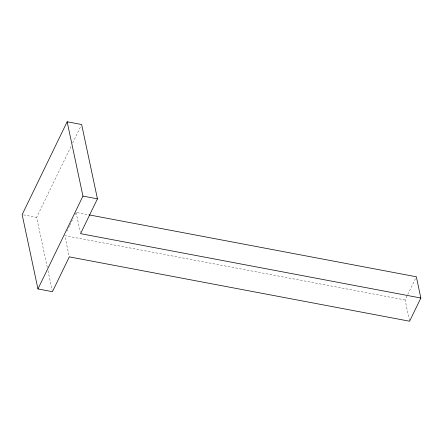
<?xml version="1.0" encoding="UTF-8"?>
<svg xmlns="http://www.w3.org/2000/svg" width="443" height="443" viewBox="0 0 443 443"><rect width="100%" height="100%" fill="white"/><g stroke="black" fill="none" stroke-linecap="round" stroke-linejoin="round"><path stroke-width="0.33" stroke-dasharray="2.21 1.66" d="M47.268 267.362L36.642 217.363L71.445 145.559M72.646 143.083L80.748 126.371M66.876 231.357L69.54 225.858M69.839 225.249L73.388 217.917M74.873 214.866L76.058 212.424L88.279 214.733M409.459 320.566L405.085 299.989L407.455 295.104M407.748 294.495L416.337 276.781M23.468 214.872L36.642 217.363M405.085 299.989L64.805 235.632L69.318 256.868M76.058 212.424L80.288 232.331M47.988 270.739L52.152 290.337"/><path stroke-width="0.66" d="M420.85 298.017L80.571 233.66L97.443 198.841L81.645 124.516L67.153 121.775L22.15 214.622L37.948 288.947L52.44 291.688L69.318 256.868L409.598 321.225L420.85 298.017L416.337 276.781L88.96 214.861M37.948 288.947L82.952 196.099L67.153 121.775M82.952 196.099L97.443 198.841"/></g></svg>
